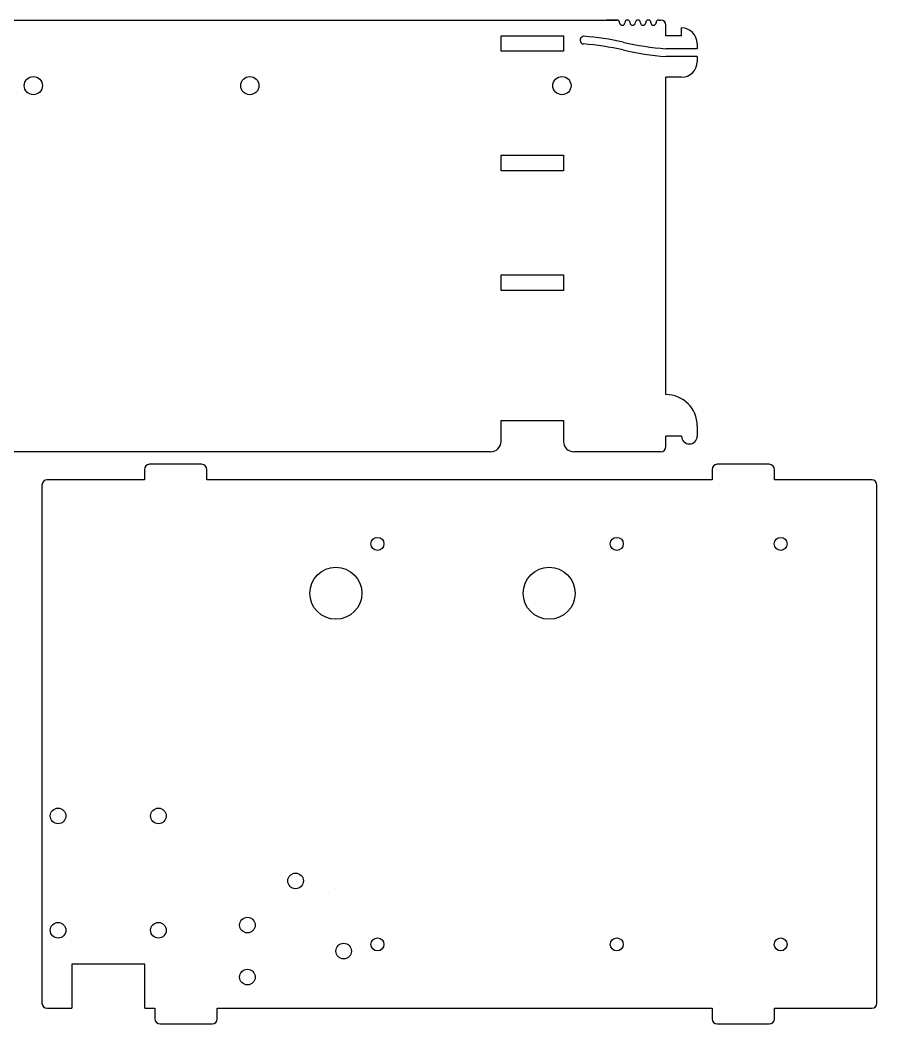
# Model space of a CAD drawing. Header units: millimetres. Extents: x 0 to 386, y 0 to 389.
# Drawn here: x 220.8 to 385.5, y 196 to 389 of the extents above; entities that cross this region are included whole.
import ezdxf

# ---------------------------------------------------------------- set-up
doc = ezdxf.new("R2010")
doc.units = ezdxf.units.MM
doc.layers.get('0').update_dxf_attribs({"linetype": 'CONTINUOUS', "true_color": 0x000000})
doc.layers.add('connector cutout', color=1, linetype='CONTINUOUS', true_color=0xff0000)

msp = doc.modelspace()

# ---------------------------------------------------------------- linework, layer by layer
at = {"lineweight": -3}
for p, q in [((134.35, 389), (335.55, 389)), ((335.55, 389), (333.55, 389)), ((343.55, 389), (343.95, 389)), ((344.95, 389), (344.95, 389)), ((344.95, 386), (344.95, 388)), ((347.95, 386), (347.95, 387.5)), ((347.95, 386), (344.95, 386)), ((350.95, 384.5), (350.95, 383.5)), ((350.95, 383.5), (344.95, 383.5)), ((350.95, 382), (344.95, 382)), ((350.95, 382), (350.95, 381)), ((344.95, 317), (344.95, 378)), ((347.95, 378), (344.95, 378)), ((313.25, 312), (325.25, 312)), ((313.25, 308), (313.25, 312)), ((325.25, 312), (325.25, 308)), ((350.95, 311), (350.95, 309)), ((347.95, 309), (344.95, 309)), ((344.95, 307), (344.95, 309)), ((347.95, 309), (347.95, 309)), ((311.25, 306), (125.95, 306)), ((343.95, 306), (327.25, 306)), ((255.7, 303.6), (245.7, 303.6)), ((364.8, 303.6), (354.8, 303.6)), ((244.7, 302.6), (244.7, 300.6)), ((256.7, 300.6), (256.7, 302.6)), ((353.8, 302.6), (353.8, 300.6)), ((365.8, 300.6), (365.8, 302.6)), ((225, 299.6), (225, 200)), ((244.7, 300.6), (226, 300.6)), ((353.8, 300.6), (256.7, 300.6)), ((384.5, 300.6), (365.8, 300.6)), ((385.5, 200), (385.5, 299.6)), ((226, 199), (230.75, 199)), ((244.75, 199), (246.7, 199)), ((246.7, 199), (246.7, 197)), ((258.7, 197), (258.7, 199)), ((258.7, 199), (353.8, 199)), ((353.8, 199), (353.8, 197)), ((365.8, 197), (365.8, 199)), ((365.8, 199), (384.5, 199)), ((247.7, 196), (257.7, 196)), ((354.8, 196), (364.8, 196))]:
    msp.add_line(p, q, dxfattribs=at)
for p, q in [((244.75, 207.5), (230.75, 207.5)), ((230.75, 207.5), (230.75, 199)), ((244.75, 199), (244.75, 207.5))]:
    msp.add_line(p, q)
for centre, radius, start, end in [((335.55, 388.5), 0.5, 0, 90), ((336.55, 388.5), 0.5, 180, 0), ((337.55, 388.5), 0.5, 0, 180), ((338.55, 388.5), 0.5, 180, 0), ((339.55, 388.5), 0.5, 0, 180), ((340.55, 388.5), 0.5, 180, 0), ((341.55, 388.5), 0.5, 0, 180), ((342.55, 388.5), 0.5, 180, 0), ((343.55, 388.5), 0.5, 90, 180), ((311.25, 308), 2, 270, 0), ((327.25, 308), 2, 180, 270)]:
    msp.add_arc(centre, radius, start, end)
for centre, radius, start, end in [((343.95, 388), 1, 0, 90), ((347.95, 384.5), 3, 0, 90), ((329.19, 385.14), 0.742, 81.4779, 261.4808), ((325.42, 334.54), 50, 76.9652, 85.8035), ((325.53, 336.01), 50, 77.0929, 85.8021), ((348.29, 433.39), 50, 256.5979, 266.1708), ((348.29, 431.89), 50, 256.5979, 266.1708), ((347.95, 381), 3, 270, 0), ((344.95, 311), 6, 0, 90), ((349.45, 309), 1.5, 180, 0), ((343.95, 307), 1, 270, 0), ((245.7, 302.6), 1, 90, 180), ((255.7, 302.6), 1, 0, 90), ((354.8, 302.6), 1, 90, 180), ((364.8, 302.6), 1, 0, 90), ((226, 299.6), 1, 90, 180), ((384.5, 299.6), 1, 0, 90), ((226, 200), 1, 180, 270), ((384.5, 200), 1, 270, 0), ((247.7, 197), 1, 180, 270), ((257.7, 197), 1, 270, 0), ((354.8, 197), 1, 180, 270), ((364.8, 197), 1, 270, 0)]:
    msp.add_arc(centre, radius, start, end, dxfattribs=at)
at = {"layer": 'connector cutout', "lineweight": -3}
for p, q in [((313.25, 383), (313.25, 386)), ((313.25, 386), (325.25, 386)), ((325.25, 386), (325.25, 383)), ((325.25, 383), (313.25, 383)), ((313.25, 360), (313.25, 363)), ((313.25, 363), (325.25, 363)), ((325.25, 363), (325.25, 360)), ((325.25, 360), (313.25, 360)), ((313.25, 340), (325.25, 340)), ((313.25, 337), (313.25, 340)), ((325.25, 340), (325.25, 337)), ((325.25, 337), (313.25, 337))]:
    msp.add_line(p, q, dxfattribs=at)
at = {"layer": 'connector cutout'}
msp.add_line((281.5, 222), (281.5, 222), dxfattribs=at)
for centre, radius in [((223.35, 376.4), 1.75), ((264.96, 376.4), 1.75), ((324.95, 376.4), 1.75), ((289.5, 288.3), 1.25), ((335.5, 288.3), 1.25), ((367, 288.3), 1.25), ((281.5, 278.8), 5), ((322.5, 278.8), 5), ((228.1, 236), 1.5), ((247.4, 236), 1.5), ((273.75, 223.5), 1.5), ((264.5, 215), 1.5), ((228.1, 214), 1.5), ((247.4, 214), 1.5), ((289.5, 211.3), 1.25), ((335.5, 211.3), 1.25), ((367, 211.3), 1.25), ((283, 210), 1.5), ((264.5, 205), 1.5)]:
    msp.add_circle(centre, radius, dxfattribs=at)

doc.saveas('drawing.dxf')
